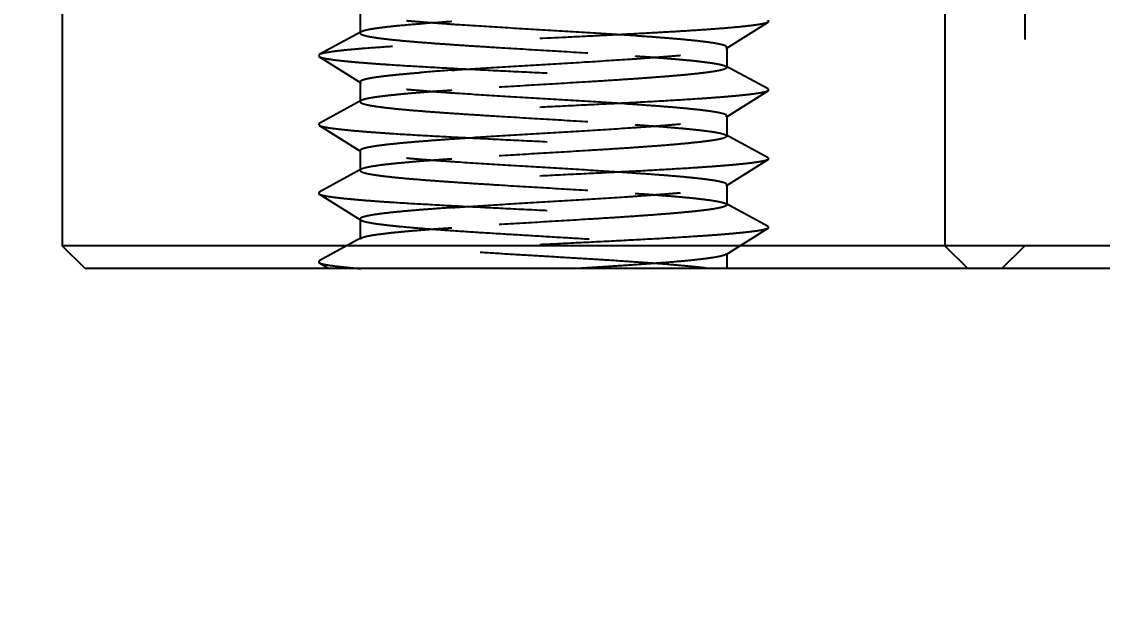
# Model space of a CAD drawing. Header units: inches. Extents: x 504 to 965, y -420 to -94.
# Drawn here: x 867.321 to 872.037, y -339.167 to -336.648 of the extents above; entities that cross this region are included whole.
import ezdxf

# ---------------------------------------------------------------- set-up
doc = ezdxf.new("R2010")
doc.units = ezdxf.units.IN
doc.header["$LTSCALE"] = 10
doc.header["$MEASUREMENT"] = 0
doc.header["$PDMODE"] = 3
doc.header["$PDSIZE"] = 0.3125
doc.linetypes.add('CENTER', pattern=[0.6, 0.375, -0.075, 0.075, -0.075])
doc.linetypes.add('HIDDEN', pattern=[0.2, 0.1, -0.1])
doc.layers.get('0').update_dxf_attribs({"linetype": 'CONTINUOUS'})
doc.layers.get('Defpoints').update_dxf_attribs({"linetype": 'CONTINUOUS'})
doc.layers.add('02___PRT_ALL_AXES', color=7, linetype='CONTINUOUS')
doc.layers.add('DEFAULT_2', color=8, linetype='HIDDEN')
doc.styles.get("Standard").update_dxf_attribs({"font": 'txt', "width": 0.8})
doc.dimstyles.get("Standard").update_dxf_attribs({"dimtxt": 4, "dimasz": 3, "dimexe": 0.125, "dimexo": 0.0625, "dimgap": 0.09, "dimtad": 0, "dimzin": 4, "dimdsep": 46, "dimtxsty": 'Standard', "dimcen": 0.09, "dimclrd": 4, "dimclre": 4, "dimclrt": 1, "dimadec": 0, "dimazin": 0, "dimtp": 0.01, "dimtm": 0.01, "dimtfac": 1, "dimtofl": 0, "dimtmove": 0, "dimatfit": 3, "dimfxl": 1, "dimtolj": 1, "dimtzin": 4, "dimarcsym": 0})

# ---------------------------------------------------------------- blocks, each defined once
blk = doc.blocks.new('*D18')
at = {"color": 4, "lineweight": -2}
for p, q in [((844.0147, -337.6894), (844.0147, -355.9873)), ((848.2147, -337.6894), (848.2147, -355.9873)), ((841.0147, -355.8623), (838.0147, -355.8623)), ((851.2147, -355.8623), (854.2147, -355.8623))]:
    blk.add_line(p, q, dxfattribs=at)
at = {"color": 4}
for points in [[(841.0147, -356.3623), (841.0147, -355.3623), (844.0147, -355.8623)], [(851.2147, -355.3623), (851.2147, -356.3623), (848.2147, -355.8623)]]:
    blk.add_solid(points, dxfattribs=at)
at = {"layer": 'Defpoints', "color": 0}
for p in [(844.0147, -337.6269), (848.2147, -337.6269), (848.2147, -355.8623)]:
    blk.add_point(p, dxfattribs=at)
at = {"color": 2, "insert": (863.9434, -355.8623), "char_height": 4, "attachment_point": 5}
blk.add_mtext('\\A1;16*%%C3{\\fSimSun|b0|i0|c134|p2;.0}', dxfattribs=at)
blk = doc.blocks.new('*D19')
at = {"color": 4, "lineweight": -2}
for p, q in [((847.0952, -337.6132), (847.0952, -349.3821)), ((845.1765, -337.7894), (845.1765, -349.3821)), ((842.1765, -349.2571), (839.1765, -349.2571)), ((850.0952, -349.2571), (853.0952, -349.2571))]:
    blk.add_line(p, q, dxfattribs=at)
at = {"color": 4}
for points in [[(842.1765, -349.7571), (842.1765, -348.7571), (845.1765, -349.2571)], [(850.0952, -348.7571), (850.0952, -349.7571), (847.0952, -349.2571)]]:
    blk.add_solid(points, dxfattribs=at)
at = {"layer": 'Defpoints', "color": 0}
for p in [(847.0952, -337.5507), (845.1765, -337.7269), (847.0952, -349.2571)]:
    blk.add_point(p, dxfattribs=at)
at = {"color": 2, "insert": (864.9186, -349.2571), "char_height": 4, "attachment_point": 5}
blk.add_mtext('\\A1;16*M2x1.6', dxfattribs=at)

msp = doc.modelspace()

# ---------------------------------------------------------------- linework, layer by layer
at = {"color": 7, "linetype": 'Continuous'}
for p, q in [((875.5491, -337.6269), (867.4983, -337.6269)), ((867.5983, -337.7269), (867.4983, -337.6269)), ((871.4491, -337.7269), (871.3491, -337.6269)), ((875.4491, -337.7269), (867.5983, -337.7269))]:
    msp.add_line(p, q, dxfattribs=at)
at = {"linetype": 'CENTER'}
msp.add_arc((736.7034, -1690.9897), 1356.7628, 83.2637115, 96.7362885, dxfattribs=at)
at = {"layer": '02___PRT_ALL_AXES', "color": 8, "linetype": 'HIDDEN'}
msp.add_line((871.6983, -333.7269), (871.6983, -337.6269), dxfattribs=at)
at = {"layer": '02___PRT_ALL_AXES', "color": 7, "linetype": 'Continuous'}
for p, q in [((867.4983, -334.2269), (867.4983, -337.6269)), ((871.3491, -334.2269), (871.3491, -337.6269))]:
    msp.add_line(p, q, dxfattribs=at)
at = {"layer": 'DEFAULT_2', "color": 8, "linetype": 'HIDDEN'}
for p, q in [((868.7983, -336.6105), (868.7983, -336.6983)), ((870.3946, -336.7651), (870.5788, -336.6507)), ((870.5779, -336.6426), (870.5788, -336.6507)), ((868.8032, -336.693), (868.6188, -336.7926)), ((868.8032, -336.693), (868.7983, -336.6983)), ((870.3946, -336.7651), (870.3983, -336.7605)), ((870.3983, -336.7605), (870.3983, -336.8483)), ((868.6188, -336.7926), (868.6178, -336.8007)), ((868.6178, -336.8007), (868.802, -336.9151)), ((870.5779, -336.9426), (870.3934, -336.843)), ((870.3934, -336.843), (870.3983, -336.8483)), ((868.802, -336.9151), (868.7983, -336.9105)), ((868.7983, -336.9105), (868.7983, -336.9983)), ((870.3946, -337.0651), (870.5788, -336.9507)), ((870.5779, -336.9426), (870.5788, -336.9507)), ((868.8032, -336.993), (868.6188, -337.0926)), ((868.8032, -336.993), (868.7983, -336.9983)), ((870.3946, -337.0651), (870.3983, -337.0605)), ((870.3983, -337.0605), (870.3983, -337.1483)), ((868.6188, -337.0926), (868.6178, -337.1007)), ((868.6178, -337.1007), (868.802, -337.2151)), ((870.5779, -337.2426), (870.3934, -337.143)), ((870.3934, -337.143), (870.3983, -337.1483)), ((868.7983, -337.2105), (868.7983, -337.2983)), ((868.802, -337.2151), (868.7983, -337.2105)), ((870.5779, -337.2426), (870.5788, -337.2507)), ((868.8032, -337.293), (868.6188, -337.3926)), ((868.8032, -337.293), (868.7983, -337.2983)), ((870.3946, -337.3651), (870.5788, -337.2507)), ((870.3946, -337.3651), (870.3983, -337.3605)), ((870.3983, -337.3605), (870.3983, -337.4483)), ((868.6188, -337.3926), (868.6178, -337.4007)), ((868.6178, -337.4007), (868.802, -337.5151)), ((870.5779, -337.5426), (870.3934, -337.443)), ((870.3934, -337.443), (870.3983, -337.4483)), ((868.7983, -337.5105), (868.802, -337.5151)), ((868.7983, -337.5105), (868.7983, -337.5983)), ((870.3946, -337.6651), (870.5788, -337.5507)), ((870.5779, -337.5426), (870.5788, -337.5507)), ((868.8032, -337.593), (868.6188, -337.6926)), ((868.7983, -337.5983), (868.8032, -337.593)), ((871.5983, -337.7269), (871.6983, -337.6269)), ((870.3983, -337.6605), (870.3946, -337.6651)), ((870.3983, -337.6605), (870.3983, -337.7269)), ((868.6188, -337.6926), (868.6178, -337.7007)), ((868.6178, -337.7007), (868.6601, -337.7269))]:
    msp.add_line(p, q, dxfattribs=at)
for centre, radius, start, end in [((870.0785, -349.4775), 12.8594, 93.92475, 94.53022), ((869.9677, -348.1906), 11.3562, 93.88467, 94.5703)]:
    msp.add_arc(centre, radius, start, end, dxfattribs=at)
for points, knots in [([(869.9983, -336.7105), (869.9371, -336.7063), (869.8102, -336.6981), (869.6171, -336.6866), (869.4229, -336.675), (869.2659, -336.6652), (869.1487, -336.6571), (869.0704, -336.6512), (869.0003, -336.6453), (868.9395, -336.6395), (868.889, -336.6336), (868.8537, -336.6286), (868.8312, -336.6243), (868.8187, -336.6214), (868.8092, -336.6185), (868.804, -336.6163), (868.802, -336.6151)], [0, 0, 0, 0, 0.153216, 0.317579, 0.482941, 0.639062, 0.710608, 0.77631, 0.835153, 0.886235, 0.928776, 0.962154, 0.975263, 0.985935, 0.994162, 1, 1, 1, 1]), ([(869.0628, -336.6583), (869.0299, -336.6609), (868.9831, -336.665), (868.9244, -336.671), (868.8884, -336.6753), (868.8583, -336.6795), (868.8342, -336.6837), (868.8164, -336.6879), (868.8067, -336.6911), (868.8032, -336.693)], [0, 0, 0, 0, 0.377008, 0.53654, 0.674916, 0.791104, 0.884299, 0.95393, 1, 1, 1, 1]), ([(870.5788, -336.6507), (870.5764, -336.6522), (870.5697, -336.6546), (870.5572, -336.6578), (870.5401, -336.661), (870.5185, -336.6643), (870.4925, -336.6675), (870.4492, -336.6722), (870.3852, -336.6779), (870.2972, -336.6844), (870.1957, -336.6909), (870.0827, -336.6974), (869.9604, -336.704), (869.831, -336.7106), (869.6518, -336.7194), (869.4296, -336.7301), (869.177, -336.7428), (869.0152, -336.752), (868.9399, -336.757)], [0, 0, 0, 0, 0.005115, 0.012939, 0.023519, 0.036836, 0.052837, 0.071457, 0.116194, 0.170212, 0.23248, 0.301802, 0.376848, 0.456172, 0.538246, 0.704294, 0.862243, 1, 1, 1, 1]), ([(868.7983, -336.6983), (868.7983, -336.6995), (868.7997, -336.7014), (868.8023, -336.7031), (868.8068, -336.7054), (868.8147, -336.7081), (868.8266, -336.7111), (868.8418, -336.7142), (868.8684, -336.7186), (868.9093, -336.724), (868.9672, -336.7301), (869.0358, -336.7362), (869.114, -336.7423), (869.2006, -336.7485), (869.2939, -336.7547), (869.4272, -336.7631), (869.5983, -336.7733), (869.8007, -336.7854), (869.934, -336.7939), (869.9983, -336.7983)], [0, 0, 0, 0, 0.002951, 0.005144, 0.007939, 0.015462, 0.025642, 0.03849, 0.053982, 0.092662, 0.141093, 0.198474, 0.263842, 0.336094, 0.413999, 0.496234, 0.668047, 0.83985, 1, 1, 1, 1]), ([(870.3983, -336.7605), (870.3983, -336.7593), (870.3969, -336.7574), (870.3943, -336.7556), (870.3897, -336.7533), (870.3819, -336.7507), (870.37, -336.7476), (870.3548, -336.7446), (870.3282, -336.7401), (870.2872, -336.7348), (870.2294, -336.7287), (870.1607, -336.7226), (870.0825, -336.7164), (870.0273, -336.7125), (869.9983, -336.7105)], [0, 0, 0, 0, 0.008794, 0.015336, 0.023669, 0.046074, 0.076376, 0.114625, 0.160724, 0.275828, 0.419909, 0.590602, 0.785143, 1, 1, 1, 1]), ([(868.9399, -336.757), (868.8985, -336.7597), (868.8396, -336.7638), (868.7659, -336.77), (868.7211, -336.7744), (868.684, -336.7787), (868.6549, -336.7831), (868.6357, -336.7868), (868.6245, -336.7901), (868.6204, -336.7917), (868.6188, -336.7926)], [0, 0, 0, 0, 0.384794, 0.546474, 0.685732, 0.801441, 0.892708, 0.958874, 0.982525, 1, 1, 1, 1]), ([(869.1983, -336.8605), (869.2595, -336.8563), (869.3864, -336.8481), (869.5795, -336.8366), (869.7737, -336.825), (869.9307, -336.8152), (870.0479, -336.8071), (870.1262, -336.8012), (870.1963, -336.7953), (870.2571, -336.7895), (870.3076, -336.7836), (870.3429, -336.7786), (870.3654, -336.7743), (870.3779, -336.7714), (870.3874, -336.7685), (870.3926, -336.7663), (870.3946, -336.7651)], [0, 0, 0, 0, 0.153217, 0.317576, 0.482929, 0.639051, 0.710601, 0.776305, 0.835152, 0.886229, 0.928771, 0.962153, 0.97526, 0.985931, 0.994163, 1, 1, 1, 1]), ([(868.6178, -336.8007), (868.6192, -336.8016), (868.623, -336.8032), (868.6333, -336.8065), (868.6515, -336.8102), (868.6794, -336.8145), (868.7152, -336.8188), (868.7586, -336.8232), (868.8092, -336.8276), (868.8666, -336.832), (868.9553, -336.8381), (869.0791, -336.8456), (869.2399, -336.8542), (869.4131, -336.8629), (869.5926, -336.8717), (869.7723, -336.8804), (869.9461, -336.8891), (870.1078, -336.8978), (870.2326, -336.9053), (870.3222, -336.9114), (870.3805, -336.9158), (870.432, -336.9201), (870.4764, -336.9245), (870.5131, -336.9288), (870.542, -336.9331), (870.5611, -336.9369), (870.5721, -336.9401), (870.5762, -336.9418), (870.5779, -336.9426)], [0, 0, 0, 0, 0.002611, 0.006217, 0.016495, 0.030866, 0.049236, 0.071468, 0.097374, 0.126741, 0.159315, 0.232952, 0.315766, 0.404918, 0.497344, 0.589872, 0.679323, 0.762625, 0.836921, 0.869881, 0.899668, 0.926024, 0.948731, 0.967598, 0.982482, 0.993279, 0.997142, 1, 1, 1, 1]), ([(869.9983, -336.7983), (870.0244, -336.8001), (870.0743, -336.8036), (870.1456, -336.8092), (870.2095, -336.8147), (870.265, -336.8202), (870.3113, -336.8256), (870.3479, -336.831), (870.3721, -336.8357), (870.3861, -336.8398), (870.3913, -336.8419), (870.3934, -336.843)], [0, 0, 0, 0, 0.19669, 0.377167, 0.538714, 0.679239, 0.796915, 0.890177, 0.957976, 0.982174, 1, 1, 1, 1]), ([(868.7983, -336.9105), (868.7983, -336.9096), (868.7995, -336.9074), (868.8032, -336.9051), (868.8087, -336.9026), (868.8164, -336.9002), (868.8262, -336.8977), (868.8434, -336.8942), (868.87, -336.8899), (868.9079, -336.885), (868.9533, -336.8801), (869.0058, -336.8752), (869.0431, -336.8721), (869.0628, -336.8705)], [0, 0, 0, 0, 0.010107, 0.025401, 0.04766, 0.077387, 0.114743, 0.159749, 0.272352, 0.41426, 0.584095, 0.780157, 1, 1, 1, 1]), ([(870.3983, -336.8483), (870.3983, -336.8495), (870.3969, -336.8514), (870.3943, -336.8531), (870.3898, -336.8554), (870.382, -336.8581), (870.3701, -336.8611), (870.3549, -336.8642), (870.3283, -336.8686), (870.2873, -336.8739), (870.2295, -336.88), (870.1609, -336.8862), (870.0826, -336.8923), (869.9961, -336.8985), (869.9028, -336.9047), (869.7694, -336.9131), (869.5983, -336.9233), (869.396, -336.9354), (869.2626, -336.9439), (869.1983, -336.9483)], [0, 0, 0, 0, 0.002947, 0.005136, 0.007926, 0.015442, 0.025616, 0.038456, 0.053943, 0.092613, 0.141035, 0.198412, 0.263781, 0.33604, 0.413953, 0.496194, 0.668012, 0.839831, 1, 1, 1, 1]), ([(869.9983, -337.0105), (869.9371, -337.0063), (869.8102, -336.9981), (869.6171, -336.9866), (869.4229, -336.975), (869.2659, -336.9652), (869.1487, -336.9571), (869.0704, -336.9512), (869.0003, -336.9453), (868.9395, -336.9395), (868.889, -336.9336), (868.8537, -336.9286), (868.8312, -336.9243), (868.8187, -336.9214), (868.8092, -336.9185), (868.804, -336.9163), (868.802, -336.9151)], [0, 0, 0, 0, 0.153218, 0.317574, 0.482936, 0.63906, 0.710606, 0.776307, 0.835151, 0.88623, 0.928773, 0.962155, 0.975261, 0.985932, 0.994164, 1, 1, 1, 1]), ([(870.5788, -336.9507), (870.5774, -336.9516), (870.5736, -336.9532), (870.5633, -336.9565), (870.5451, -336.9602), (870.5172, -336.9645), (870.4814, -336.9688), (870.438, -336.9732), (870.3874, -336.9776), (870.33, -336.982), (870.2413, -336.9881), (870.1175, -336.9956), (869.9567, -337.0042), (869.7835, -337.0129), (869.604, -337.0217), (869.4243, -337.0304), (869.2505, -337.0391), (869.0888, -337.0478), (868.964, -337.0553), (868.8744, -337.0614), (868.8161, -337.0658), (868.7646, -337.0701), (868.7202, -337.0745), (868.6835, -337.0788), (868.6546, -337.0831), (868.6355, -337.0869), (868.6245, -337.0901), (868.6204, -337.0918), (868.6188, -337.0926)], [0, 0, 0, 0, 0.002611, 0.006217, 0.016495, 0.030866, 0.049236, 0.071468, 0.097374, 0.126741, 0.159315, 0.232952, 0.315766, 0.404918, 0.497344, 0.589872, 0.679323, 0.762625, 0.836921, 0.869881, 0.899668, 0.926024, 0.948731, 0.967598, 0.982482, 0.993279, 0.997142, 1, 1, 1, 1]), ([(869.1983, -336.9483), (869.1722, -336.9501), (869.1223, -336.9536), (869.051, -336.9592), (868.9871, -336.9647), (868.9316, -336.9702), (868.8853, -336.9756), (868.8487, -336.981), (868.8245, -336.9857), (868.8105, -336.9898), (868.8053, -336.9919), (868.8032, -336.993)], [0, 0, 0, 0, 0.196693, 0.377167, 0.538705, 0.679227, 0.796905, 0.890171, 0.957974, 0.982173, 1, 1, 1, 1]), ([(868.7983, -336.9983), (868.7983, -336.9995), (868.7997, -337.0014), (868.8023, -337.0031), (868.8068, -337.0054), (868.8147, -337.0081), (868.8266, -337.0111), (868.8418, -337.0142), (868.8684, -337.0186), (868.9094, -337.024), (868.9672, -337.0301), (869.0358, -337.0362), (869.114, -337.0423), (869.2006, -337.0485), (869.2939, -337.0547), (869.4272, -337.0631), (869.5983, -337.0733), (869.8007, -337.0854), (869.934, -337.0939), (869.9983, -337.0983)], [0, 0, 0, 0, 0.002952, 0.005145, 0.00794, 0.015465, 0.025645, 0.038493, 0.053985, 0.092665, 0.141095, 0.198477, 0.263846, 0.336099, 0.414002, 0.496234, 0.668044, 0.83985, 1, 1, 1, 1]), ([(870.3983, -337.0605), (870.3983, -337.0593), (870.3969, -337.0574), (870.3943, -337.0556), (870.3897, -337.0533), (870.3819, -337.0507), (870.37, -337.0476), (870.3548, -337.0446), (870.3282, -337.0401), (870.2872, -337.0348), (870.2294, -337.0287), (870.1608, -337.0226), (870.0825, -337.0164), (870.0273, -337.0125), (869.9983, -337.0105)], [0, 0, 0, 0, 0.008789, 0.015326, 0.023655, 0.046054, 0.07635, 0.114594, 0.160691, 0.27579, 0.419871, 0.590569, 0.785123, 1, 1, 1, 1]), ([(868.6178, -337.1007), (868.6192, -337.1016), (868.623, -337.1032), (868.6333, -337.1065), (868.6515, -337.1102), (868.6794, -337.1145), (868.7152, -337.1188), (868.7586, -337.1232), (868.8092, -337.1276), (868.8666, -337.132), (868.9553, -337.1381), (869.0791, -337.1456), (869.2399, -337.1542), (869.4131, -337.1629), (869.5926, -337.1717), (869.7723, -337.1804), (869.9461, -337.1891), (870.1078, -337.1978), (870.2326, -337.2053), (870.3222, -337.2114), (870.3805, -337.2158), (870.432, -337.2201), (870.4764, -337.2245), (870.5131, -337.2288), (870.542, -337.2331), (870.5611, -337.2369), (870.5721, -337.2401), (870.5762, -337.2418), (870.5779, -337.2426)], [0, 0, 0, 0, 0.002611, 0.006217, 0.016495, 0.030866, 0.049236, 0.071468, 0.097374, 0.126741, 0.159315, 0.232952, 0.315766, 0.404918, 0.497345, 0.589872, 0.679323, 0.762625, 0.836921, 0.869881, 0.899668, 0.926024, 0.948731, 0.967598, 0.982482, 0.993279, 0.997142, 1, 1, 1, 1]), ([(869.1983, -337.1605), (869.2595, -337.1563), (869.3864, -337.1481), (869.5795, -337.1366), (869.7737, -337.125), (869.9308, -337.1152), (870.0479, -337.1071), (870.1263, -337.1012), (870.1963, -337.0953), (870.2571, -337.0895), (870.3076, -337.0836), (870.3429, -337.0786), (870.3654, -337.0743), (870.3779, -337.0714), (870.3874, -337.0685), (870.3926, -337.0663), (870.3946, -337.0651)], [0, 0, 0, 0, 0.153218, 0.317582, 0.482941, 0.639062, 0.71061, 0.776314, 0.835159, 0.886236, 0.928777, 0.962155, 0.975262, 0.985932, 0.994163, 1, 1, 1, 1]), ([(869.9983, -337.0983), (870.0244, -337.1001), (870.0743, -337.1036), (870.1456, -337.1092), (870.2095, -337.1147), (870.265, -337.1202), (870.3113, -337.1256), (870.3479, -337.131), (870.3721, -337.1357), (870.3861, -337.1398), (870.3913, -337.1419), (870.3934, -337.143)], [0, 0, 0, 0, 0.196688, 0.377166, 0.538715, 0.67924, 0.796917, 0.89018, 0.957979, 0.982176, 1, 1, 1, 1]), ([(870.3983, -337.1483), (870.3983, -337.1495), (870.3969, -337.1514), (870.3943, -337.1531), (870.3898, -337.1554), (870.382, -337.1581), (870.3701, -337.1611), (870.3549, -337.1642), (870.3283, -337.1686), (870.2873, -337.1739), (870.2295, -337.18), (870.1609, -337.1862), (870.0827, -337.1923), (869.9961, -337.1985), (869.9028, -337.2047), (869.7695, -337.2131), (869.5984, -337.2233), (869.396, -337.2354), (869.2626, -337.2439), (869.1983, -337.2483)], [0, 0, 0, 0, 0.002946, 0.005135, 0.007924, 0.015439, 0.025611, 0.038451, 0.053936, 0.092605, 0.141027, 0.198402, 0.263769, 0.336027, 0.41394, 0.496183, 0.668008, 0.839827, 1, 1, 1, 1]), ([(868.7983, -337.2105), (868.7983, -337.2093), (868.7997, -337.2074), (868.8023, -337.2056), (868.8069, -337.2033), (868.8147, -337.2007), (868.8266, -337.1976), (868.8418, -337.1946), (868.8684, -337.1901), (868.9094, -337.1848), (868.9672, -337.1787), (869.0358, -337.1726), (869.1141, -337.1664), (869.1693, -337.1625), (869.1983, -337.1605)], [0, 0, 0, 0, 0.008793, 0.015327, 0.023653, 0.046056, 0.076356, 0.114597, 0.160699, 0.275799, 0.419894, 0.59059, 0.785117, 1, 1, 1, 1]), ([(869.9983, -337.3105), (869.9371, -337.3063), (869.8102, -337.2981), (869.6171, -337.2866), (869.4229, -337.275), (869.2659, -337.2652), (869.1487, -337.2571), (869.0704, -337.2512), (869.0003, -337.2453), (868.9395, -337.2395), (868.889, -337.2336), (868.8537, -337.2286), (868.8312, -337.2243), (868.8187, -337.2214), (868.8092, -337.2185), (868.804, -337.2163), (868.802, -337.2151)], [0, 0, 0, 0, 0.153218, 0.317574, 0.482932, 0.639057, 0.710606, 0.776307, 0.835148, 0.88623, 0.928772, 0.962151, 0.975261, 0.985933, 0.994162, 1, 1, 1, 1]), ([(869.1983, -337.2483), (869.1722, -337.2501), (869.1223, -337.2536), (869.051, -337.2592), (868.9871, -337.2647), (868.9316, -337.2702), (868.8853, -337.2756), (868.8487, -337.281), (868.8245, -337.2857), (868.8105, -337.2898), (868.8053, -337.2919), (868.8032, -337.293)], [0, 0, 0, 0, 0.196695, 0.377171, 0.538712, 0.679233, 0.796906, 0.890171, 0.957973, 0.982173, 1, 1, 1, 1]), ([(870.5788, -337.2507), (870.5774, -337.2516), (870.5736, -337.2532), (870.5633, -337.2565), (870.5451, -337.2602), (870.5172, -337.2645), (870.4814, -337.2688), (870.438, -337.2732), (870.3874, -337.2776), (870.33, -337.282), (870.2413, -337.2881), (870.1175, -337.2956), (869.9567, -337.3042), (869.7835, -337.3129), (869.604, -337.3217), (869.4243, -337.3304), (869.2505, -337.3391), (869.0888, -337.3478), (868.964, -337.3553), (868.8744, -337.3614), (868.8161, -337.3658), (868.7646, -337.3701), (868.7202, -337.3745), (868.6835, -337.3788), (868.6546, -337.3831), (868.6355, -337.3869), (868.6245, -337.3901), (868.6204, -337.3918), (868.6188, -337.3926)], [0, 0, 0, 0, 0.002611, 0.006217, 0.016495, 0.030866, 0.049236, 0.071468, 0.097374, 0.126741, 0.159315, 0.232952, 0.315766, 0.404918, 0.497345, 0.589872, 0.679323, 0.762625, 0.836921, 0.869881, 0.899668, 0.926024, 0.948731, 0.967599, 0.982482, 0.993279, 0.997142, 1, 1, 1, 1]), ([(868.7983, -337.2983), (868.7983, -337.2995), (868.7997, -337.3014), (868.8023, -337.3031), (868.8068, -337.3054), (868.8147, -337.3081), (868.8266, -337.3111), (868.8418, -337.3142), (868.8684, -337.3186), (868.9093, -337.324), (868.9672, -337.33), (869.0358, -337.3362), (869.114, -337.3423), (869.2005, -337.3485), (869.2939, -337.3547), (869.4272, -337.3631), (869.5983, -337.3733), (869.8007, -337.3854), (869.934, -337.3939), (869.9983, -337.3983)], [0, 0, 0, 0, 0.00295, 0.005142, 0.007936, 0.015458, 0.025635, 0.03848, 0.05397, 0.092644, 0.141071, 0.198451, 0.26382, 0.336075, 0.413982, 0.496215, 0.668028, 0.839842, 1, 1, 1, 1]), ([(870.3983, -337.3605), (870.3983, -337.3593), (870.3969, -337.3574), (870.3943, -337.3556), (870.3898, -337.3533), (870.3819, -337.3507), (870.37, -337.3476), (870.3548, -337.3446), (870.3282, -337.3401), (870.2872, -337.3348), (870.2294, -337.3287), (870.1608, -337.3226), (870.0825, -337.3164), (870.0273, -337.3125), (869.9983, -337.3105)], [0, 0, 0, 0, 0.008783, 0.015316, 0.023641, 0.04603, 0.07632, 0.11456, 0.160654, 0.27575, 0.419832, 0.590537, 0.785105, 1, 1, 1, 1]), ([(869.1983, -337.4605), (869.2595, -337.4563), (869.3864, -337.4481), (869.5795, -337.4366), (869.7737, -337.425), (869.9308, -337.4152), (870.048, -337.4071), (870.1263, -337.4012), (870.1963, -337.3953), (870.2571, -337.3895), (870.3076, -337.3836), (870.3429, -337.3786), (870.3654, -337.3743), (870.3779, -337.3714), (870.3874, -337.3685), (870.3926, -337.3663), (870.3946, -337.3651)], [0, 0, 0, 0, 0.15322, 0.317586, 0.482948, 0.639066, 0.710612, 0.776315, 0.83516, 0.886237, 0.928778, 0.962156, 0.975263, 0.985932, 0.994163, 1, 1, 1, 1]), ([(868.6178, -337.4007), (868.6192, -337.4016), (868.623, -337.4032), (868.6333, -337.4065), (868.6515, -337.4102), (868.6794, -337.4145), (868.7152, -337.4188), (868.7586, -337.4232), (868.8092, -337.4276), (868.8666, -337.432), (868.9553, -337.4381), (869.0791, -337.4456), (869.2399, -337.4542), (869.4131, -337.4629), (869.5926, -337.4717), (869.7723, -337.4804), (869.9461, -337.4891), (870.1078, -337.4978), (870.2326, -337.5053), (870.3222, -337.5114), (870.3805, -337.5158), (870.432, -337.5201), (870.4764, -337.5245), (870.5131, -337.5288), (870.542, -337.5331), (870.5611, -337.5369), (870.5721, -337.5401), (870.5762, -337.5418), (870.5779, -337.5426)], [0, 0, 0, 0, 0.002611, 0.006217, 0.016495, 0.030866, 0.049236, 0.071468, 0.097374, 0.126741, 0.159315, 0.232952, 0.315766, 0.404918, 0.497345, 0.589872, 0.679323, 0.762625, 0.836921, 0.869881, 0.899668, 0.926024, 0.948731, 0.967599, 0.982482, 0.993279, 0.997143, 1, 1, 1, 1]), ([(869.9983, -337.3983), (870.0244, -337.4001), (870.0743, -337.4036), (870.1456, -337.4092), (870.2095, -337.4147), (870.265, -337.4202), (870.3113, -337.4256), (870.3479, -337.431), (870.3721, -337.4357), (870.3861, -337.4398), (870.3913, -337.4419), (870.3934, -337.443)], [0, 0, 0, 0, 0.196687, 0.377161, 0.538707, 0.679234, 0.796913, 0.890178, 0.957979, 0.982176, 1, 1, 1, 1]), ([(869.1983, -337.4605), (869.1693, -337.4625), (869.1141, -337.4664), (869.0358, -337.4726), (868.9672, -337.4787), (868.9094, -337.4848), (868.8684, -337.4901), (868.8418, -337.4946), (868.8266, -337.4976), (868.8147, -337.5007), (868.8068, -337.5033), (868.8023, -337.5056), (868.7997, -337.5074), (868.7983, -337.5093), (868.7983, -337.5105)], [0, 0, 0, 0, 0.214913, 0.409483, 0.580191, 0.724281, 0.839375, 0.885468, 0.923703, 0.953987, 0.976372, 0.984693, 0.991221, 1, 1, 1, 1]), ([(870.3983, -337.4483), (870.3983, -337.4495), (870.3969, -337.4514), (870.3943, -337.4531), (870.3898, -337.4554), (870.382, -337.4581), (870.3701, -337.4611), (870.3549, -337.4642), (870.3283, -337.4686), (870.2873, -337.4739), (870.2295, -337.48), (870.1609, -337.4862), (870.0826, -337.4923), (869.9961, -337.4985), (869.9028, -337.5047), (869.7694, -337.5131), (869.5983, -337.5233), (869.3959, -337.5354), (869.2626, -337.5439), (869.1983, -337.5483)], [0, 0, 0, 0, 0.002948, 0.005139, 0.00793, 0.015449, 0.025624, 0.038467, 0.053956, 0.092629, 0.141056, 0.198433, 0.2638, 0.336055, 0.413964, 0.496204, 0.668026, 0.839837, 1, 1, 1, 1]), ([(868.802, -337.5151), (868.8034, -337.516), (868.807, -337.5176), (868.8166, -337.521), (868.8331, -337.5248), (868.858, -337.5292), (868.8896, -337.5336), (868.9277, -337.5381), (868.9901, -337.5445), (869.0811, -337.5521), (869.2035, -337.561), (869.3402, -337.5699), (869.4862, -337.5788), (869.6363, -337.5877), (869.785, -337.5967), (869.9269, -337.6056), (870.057, -337.6144), (870.1558, -337.6221), (870.2254, -337.6284), (870.2694, -337.6329), (870.3073, -337.6373), (870.3389, -337.6418), (870.361, -337.6457), (870.3752, -337.6489), (870.3833, -337.6511), (870.3898, -337.6534), (870.3948, -337.6557), (870.3983, -337.6585), (870.3983, -337.6605)], [0, 0, 0, 0, 0.003169, 0.007365, 0.018924, 0.034711, 0.054623, 0.078507, 0.106154, 0.171741, 0.249056, 0.335329, 0.427462, 0.522138, 0.615952, 0.705527, 0.787642, 0.859352, 0.890485, 0.918095, 0.941935, 0.961806, 0.977547, 0.983836, 0.989065, 0.993239, 0.996385, 1, 1, 1, 1]), ([(870.5788, -337.5507), (870.5774, -337.5516), (870.5736, -337.5532), (870.5633, -337.5565), (870.5451, -337.5602), (870.5172, -337.5645), (870.4814, -337.5688), (870.438, -337.5732), (870.3874, -337.5776), (870.33, -337.582), (870.2413, -337.5881), (870.1175, -337.5956), (869.9567, -337.6042), (869.7835, -337.6129), (869.604, -337.6217), (869.4243, -337.6304), (869.2505, -337.6391), (869.0888, -337.6478), (868.964, -337.6553), (868.8744, -337.6614), (868.8161, -337.6658), (868.7646, -337.6701), (868.7202, -337.6745), (868.6835, -337.6788), (868.6546, -337.6831), (868.6355, -337.6869), (868.6245, -337.6901), (868.6204, -337.6918), (868.6188, -337.6926)], [0, 0, 0, 0, 0.002611, 0.006217, 0.016495, 0.030866, 0.049236, 0.071468, 0.097374, 0.126741, 0.159315, 0.232952, 0.315766, 0.404918, 0.497345, 0.589872, 0.679323, 0.762625, 0.836921, 0.869881, 0.899668, 0.926024, 0.948731, 0.967599, 0.982482, 0.993279, 0.997143, 1, 1, 1, 1]), ([(868.8032, -337.593), (868.8053, -337.5919), (868.8105, -337.5898), (868.8245, -337.5857), (868.8487, -337.581), (868.8853, -337.5756), (868.9316, -337.5702), (868.9871, -337.5647), (869.051, -337.5592), (869.1223, -337.5536), (869.1722, -337.5501), (869.1983, -337.5483)], [0, 0, 0, 0, 0.017827, 0.042032, 0.109829, 0.203097, 0.320771, 0.461296, 0.622832, 0.803293, 1, 1, 1, 1]), ([(870.3197, -337.7269), (870.297, -337.7238), (870.2455, -337.718), (870.1596, -337.7102), (870.0579, -337.7023), (869.9431, -337.6945), (869.8187, -337.6865), (869.6879, -337.6786), (869.5547, -337.6707), (869.4227, -337.6628), (869.2956, -337.6548), (869.1771, -337.6469), (869.0705, -337.6391), (868.9789, -337.6313), (868.9131, -337.6244), (868.8698, -337.6188), (868.845, -337.6148), (868.8276, -337.6114), (868.8164, -337.6085), (868.81, -337.6066), (868.805, -337.6045), (868.8009, -337.6024), (868.7983, -337.5999), (868.7983, -337.5983)], [0, 0, 0, 0, 0.04486, 0.101741, 0.169058, 0.244933, 0.327231, 0.413636, 0.50171, 0.588972, 0.672961, 0.751312, 0.821818, 0.882504, 0.93168, 0.95152, 0.968013, 0.981067, 0.986287, 0.990635, 0.994125, 0.996786, 1, 1, 1, 1]), ([(870.3946, -337.6651), (870.3919, -337.6668), (870.3843, -337.6697), (870.3702, -337.6733), (870.3511, -337.6771), (870.3272, -337.6809), (870.2984, -337.6847), (870.2511, -337.6901), (870.1818, -337.6967), (870.0875, -337.7042), (869.9804, -337.7118), (869.8633, -337.7194), (869.7822, -337.7244), (869.7405, -337.7269)], [0, 0, 0, 0, 0.014644, 0.036697, 0.066256, 0.103204, 0.147359, 0.198445, 0.320109, 0.465102, 0.629651, 0.809541, 1, 1, 1, 1]), ([(868.6178, -337.7007), (868.6201, -337.7021), (868.6267, -337.7046), (868.639, -337.7077), (868.6557, -337.7109), (868.6769, -337.7141), (868.7025, -337.7173), (868.7448, -337.722), (868.7787, -337.725), (868.8026, -337.7269)], [0, 0, 0, 0, 0.044256, 0.111737, 0.202833, 0.31741, 0.455065, 0.615299, 1, 1, 1, 1])]:
    msp.add_open_spline(points, degree=3, knots=knots, dxfattribs=at)

# ---------------------------------------------------------------- dimensions: what is measured, and where the dimension line sits
for base, p1, p2, text, picture, middle in [((847.0952, -349.2571), (845.1765, -337.7269), (847.0952, -337.5507), '16*M2x1.6', '*D19', (864.9186, -349.2571)), ((848.2147, -355.8623), (844.0147, -337.6269), (848.2147, -337.6269), '16*%%C3{\\fSimSun|b0|i0|c134|p2;.0}', '*D18', (863.9434, -355.8623))]:
    dim = msp.add_linear_dim(base=base, p1=p1, p2=p2, text=text, dimstyle='Standard', override={"dimclrt": 2})
    dim.commit()
    dim.dimension.update_dxf_attribs({"geometry": picture, "text_midpoint": middle})

doc.saveas('drawing.dxf')
